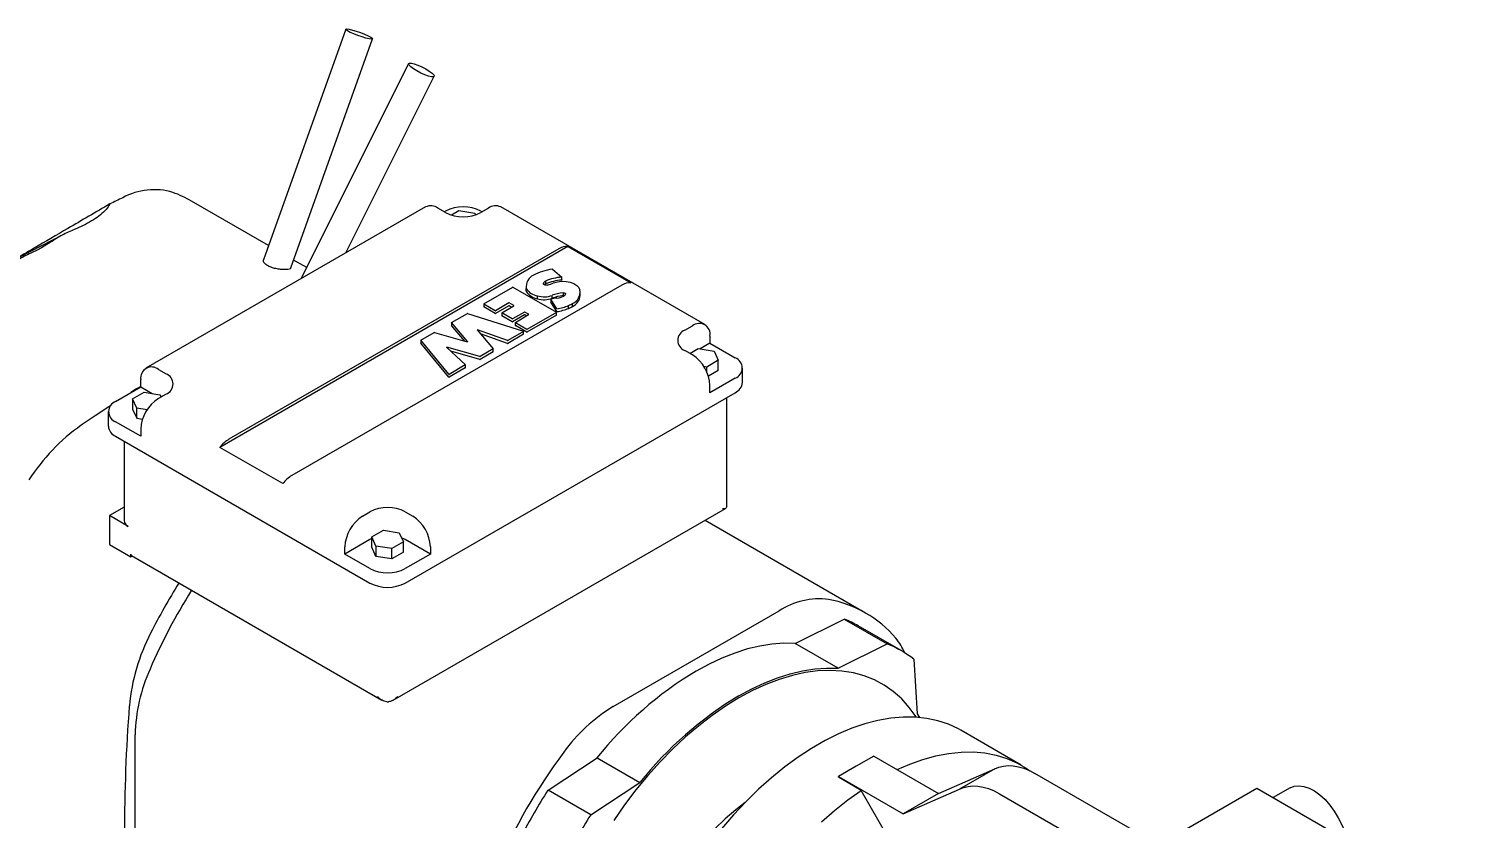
# Model space of a CAD drawing. Header units: millimetres. Extents: x 0 to 11880, y 0 to 8400.
# Drawn here: x 6365.5 to 6772.6, y 1679.7 to 1901.6 of the extents above; entities that cross this region are included whole.
import ezdxf

# ---------------------------------------------------------------- set-up
doc = ezdxf.new("R2010")
doc.units = ezdxf.units.MM
doc.header["$LTSCALE"] = 20

msp = doc.modelspace()

# ---------------------------------------------------------------- linework, layer by layer
at = {"color": 7, "linetype": 'Continuous', "lineweight": 25}
for p, q in [((6454.42, 1901.56), (6431.3, 1836.77)), ((6438.98, 1834.5), (6461.95, 1898.87)), ((6472.07, 1891.92), (6441.91, 1831.51)), ((6454.47, 1838.76), (6479.23, 1888.34)), ((6432.73, 1840.8), (6411.12, 1853.28)), ((6476.82, 1851.66), (6398.33, 1806.35)), ((6482.44, 1850.09), (6480.32, 1851.32)), ((6482.09, 1850.3), (6482.44, 1850.5)), ((6484.07, 1849.39), (6486.2, 1850.63)), ((6486.2, 1850.63), (6490.66, 1849.94)), ((6490.66, 1849.94), (6490.89, 1849.45)), ((6494.46, 1851.32), (6492.34, 1850.09)), ((6492.34, 1850.5), (6492.7, 1850.3)), ((6555.24, 1818.6), (6497.96, 1851.66)), ((6381.33, 1846.75), (6378.29, 1845.35)), ((6375.17, 1843.92), (6350.75, 1831.33)), ((6371.68, 1841.81), (6369.03, 1840.15)), ((6516.81, 1840.54), (6419.08, 1784.12)), ((6516.81, 1840.54), (6534.49, 1830.34)), ((6514.26, 1839.89), (6421.63, 1786.41)), ((6443.46, 1834.61), (6439.78, 1836.73)), ((6512.44, 1834.2), (6515.06, 1831.97)), ((6531.94, 1829.68), (6439.31, 1776.21)), ((6493.18, 1824.42), (6501.29, 1829.13)), ((6501.36, 1829.13), (6513.58, 1822.07)), ((6505.04, 1829.4), (6505.04, 1828.58)), ((6505.11, 1827.95), (6505.11, 1828.76)), ((6509.94, 1830.25), (6509.94, 1829.98)), ((6510.55, 1830.83), (6510.55, 1830.01)), ((6515.07, 1831.14), (6515.07, 1831.95)), ((6493.17, 1824.4), (6493.17, 1823.59)), ((6496.37, 1822.49), (6493.18, 1824.38)), ((6500.21, 1824.67), (6496.44, 1822.49)), ((6500.21, 1823.86), (6496.44, 1821.68)), ((6498.22, 1821.95), (6501.58, 1823.89)), ((6501.58, 1823.93), (6500.29, 1824.67)), ((6500.91, 1823.5), (6500.29, 1823.86)), ((6508.25, 1825.87), (6508.25, 1826.69)), ((6511.98, 1825.75), (6511.98, 1824.93)), ((6513.65, 1823.07), (6511.98, 1825.74)), ((6513.65, 1822.25), (6511.98, 1824.92)), ((6512.4, 1826), (6512.4, 1826.82)), ((6515.42, 1827.55), (6515.42, 1826.73)), ((6517, 1823.17), (6517, 1823.98)), ((6518.13, 1823.72), (6518.13, 1824.53)), ((6520.25, 1826.75), (6520.25, 1827.57)), ((6484.13, 1819.2), (6488.56, 1821.75)), ((6488.62, 1821.76), (6504.32, 1816.74)), ((6496.37, 1821.68), (6493.18, 1823.57)), ((6498.2, 1821.92), (6498.2, 1821.11)), ((6501.19, 1820.19), (6498.22, 1821.9)), ((6501.19, 1819.37), (6498.22, 1821.09)), ((6504.62, 1822.13), (6501.26, 1820.19)), ((6504.62, 1821.31), (6501.26, 1819.37)), ((6502.04, 1819.18), (6505.77, 1821.47)), ((6505.77, 1821.51), (6504.69, 1822.13)), ((6505.11, 1821.07), (6504.69, 1821.31)), ((6513.58, 1822.03), (6505.3, 1817.25)), ((6513.58, 1821.22), (6505.3, 1816.43)), ((6513.6, 1821.24), (6513.6, 1822.05)), ((6475.5, 1814.24), (6479.24, 1816.38)), ((6479.3, 1816.38), (6488.55, 1813.79)), ((6484.12, 1819.18), (6484.12, 1818.36)), ((6488.62, 1813.82), (6484.12, 1819.17)), ((6487.78, 1814), (6484.12, 1818.35)), ((6491.31, 1817.11), (6495.79, 1811.79)), ((6499.86, 1814.14), (6491.38, 1817.15)), ((6499.86, 1813.33), (6492.21, 1816.04)), ((6504.34, 1816.69), (6499.92, 1814.15)), ((6504.34, 1815.88), (6499.92, 1813.33)), ((6502.02, 1819.16), (6502.02, 1818.34)), ((6505.23, 1817.25), (6502.04, 1819.14)), ((6505.23, 1816.43), (6502.04, 1818.32)), ((6504.35, 1815.9), (6504.35, 1816.71)), ((6549.62, 1817.03), (6551.74, 1818.25)), ((6475.48, 1814.22), (6475.48, 1813.41)), ((6483.36, 1804.64), (6475.49, 1814.21)), ((6483.36, 1803.82), (6475.49, 1813.39)), ((6482.79, 1812.19), (6488, 1807.29)), ((6492.08, 1809.65), (6482.85, 1812.23)), ((6495.78, 1811.75), (6492.14, 1809.65)), ((6495.79, 1810.96), (6495.79, 1811.77)), ((6551.03, 1810.5), (6553.37, 1811.85)), ((6553.37, 1811.85), (6557.83, 1811.16)), ((6556.69, 1813.35), (6553.93, 1811.76)), ((6556.69, 1815.39), (6556.69, 1813.35)), ((6556.69, 1813.35), (6563.76, 1809.27)), ((6492.08, 1808.83), (6483.94, 1811.11)), ((6495.78, 1810.94), (6492.14, 1808.83)), ((6551.74, 1810.09), (6549.62, 1811.31)), ((6559.03, 1808.58), (6555.76, 1806.69)), ((6557.83, 1811.16), (6559.03, 1808.58)), ((6559.03, 1805.72), (6559.03, 1808.58)), ((6401.83, 1806.01), (6403.96, 1804.78)), ((6487.99, 1807.26), (6483.44, 1804.63)), ((6487.99, 1806.44), (6483.44, 1803.81)), ((6488.01, 1806.46), (6488.01, 1807.28)), ((6555.76, 1806.69), (6554.98, 1806.82)), ((6555.76, 1805.38), (6555.76, 1806.69)), ((6559.03, 1805.72), (6556.25, 1804.12)), ((6563.76, 1803.56), (6556.69, 1799.47)), ((6565.81, 1802.33), (6565.81, 1806.41)), ((6389.81, 1797.02), (6396.88, 1801.11)), ((6394.54, 1797.71), (6397.81, 1799.6)), ((6396.88, 1801.11), (6396.88, 1803.15)), ((6396.88, 1801.11), (6400.11, 1799.24)), ((6397.81, 1799.6), (6402.27, 1798.91)), ((6471.13, 1746), (6563.76, 1799.47)), ((6556.69, 1799.47), (6556.69, 1801.51)), ((6395.74, 1795.14), (6394.54, 1797.71)), ((6394.54, 1797.71), (6394.54, 1794.86)), ((6403.96, 1799.07), (6401.83, 1797.84)), ((6402.27, 1798.91), (6402.57, 1798.27)), ((6561.4, 1767.63), (6561.4, 1798.11)), ((6387.76, 1794.17), (6387.76, 1790.08)), ((6396.88, 1787.23), (6389.81, 1791.31)), ((6394.54, 1794.86), (6395.74, 1792.28)), ((6395.74, 1792.28), (6395.74, 1795.14)), ((6398.66, 1794.69), (6395.74, 1795.14)), ((6395.74, 1792.28), (6397.37, 1792.03)), ((6389.81, 1787.23), (6461.23, 1746)), ((6396.88, 1789.27), (6396.88, 1787.23)), ((6392.18, 1785.86), (6392.18, 1763.55)), ((6436.76, 1773.92), (6419.08, 1784.12)), ((6392.18, 1767.36), (6388.05, 1764.97)), ((6467.74, 1713.08), (6561.06, 1766.95)), ((6388.05, 1764.97), (6388.05, 1756.81)), ((6393.35, 1761.91), (6388.05, 1764.97)), ((6459.11, 1764.78), (6461.23, 1766)), ((6471.13, 1766), (6473.25, 1764.78)), ((6600.39, 1737.58), (6555.29, 1763.62)), ((6461.72, 1758.94), (6464.99, 1760.82)), ((6462.91, 1756.36), (6461.72, 1758.94)), ((6461.72, 1756.08), (6461.72, 1758.94)), ((6464.99, 1760.82), (6469.45, 1760.13)), ((6469.45, 1760.13), (6470.64, 1757.55)), ((6471.13, 1758.24), (6470.09, 1758.74)), ((6388.05, 1756.81), (6394.06, 1753.34)), ((6461.23, 1758.24), (6454.16, 1754.16)), ((6454.16, 1754.16), (6454.16, 1756.2)), ((6461.72, 1758.5), (6461.23, 1758.24)), ((6462.91, 1753.5), (6461.72, 1756.08)), ((6462.91, 1756.36), (6462.91, 1753.5)), ((6467.38, 1755.67), (6462.91, 1756.36)), ((6470.64, 1757.55), (6467.38, 1755.67)), ((6467.38, 1752.81), (6467.38, 1755.67)), ((6470.64, 1754.7), (6467.38, 1752.81)), ((6470.64, 1754.7), (6470.64, 1757.55)), ((6478.2, 1754.16), (6471.13, 1758.24)), ((6478.2, 1756.2), (6478.2, 1754.16)), ((6394.06, 1753.34), (6394.06, 1754.16)), ((6394.06, 1753.34), (6394.47, 1753.58)), ((6394.26, 1753.7), (6464.6, 1713.09)), ((6461.23, 1750.08), (6454.16, 1754.16)), ((6467.38, 1752.81), (6462.91, 1753.5)), ((6478.2, 1754.16), (6471.13, 1750.08)), ((6529.5, 1711.31), (6576.1, 1738.22)), ((6580.64, 1729.03), (6594.4, 1735.86)), ((6594.4, 1735.86), (6606.42, 1728.92)), ((6610.32, 1727.03), (6598.3, 1733.96)), ((6592.66, 1722.09), (6580.64, 1729.03)), ((6592.66, 1722.09), (6606.42, 1728.92)), ((6613.92, 1724.59), (6614.88, 1709.25)), ((6614.88, 1709.25), (6615.53, 1708.24)), ((6395.29, 1649.58), (6395.29, 1703.39)), ((6644.06, 1694.84), (6627.09, 1704.64)), ((6511.21, 1687.84), (6524.97, 1696.89)), ((6524.97, 1696.89), (6536.99, 1689.95)), ((6597.7, 1694.56), (6592.75, 1691.7)), ((6602.65, 1697.41), (6597.7, 1694.56)), ((6602.65, 1697.41), (6620.82, 1686.92)), ((6620.82, 1686.92), (6636.63, 1693.78)), ((6636.63, 1693.78), (6626.73, 1688.06)), ((6523.23, 1680.9), (6536.99, 1689.95)), ((6592.75, 1691.45), (6592.75, 1691.7)), ((6592.75, 1691.7), (6610.93, 1681.21)), ((6599.12, 1687.77), (6592.75, 1691.45)), ((6772.6, 1620.54), (6647.91, 1692.52)), ((6523.23, 1680.9), (6511.21, 1687.84)), ((6612.27, 1664.92), (6599.12, 1687.77)), ((6610.93, 1681.21), (6626.73, 1688.06)), ((6620.82, 1686.92), (6610.93, 1681.21)), ((6638.01, 1686.8), (6762.7, 1614.82)), ((6682.7, 1672.44), (6710.27, 1688.35)), ((6710.27, 1688.35), (6763.17, 1657.82)), ((6719.54, 1688.47), (6714.81, 1685.74)), ((6733.05, 1680.03), (6736.6, 1673.16))]:
    msp.add_line(p, q, dxfattribs=at)
at = {"color": 7, "linetype": 'Continuous', "lineweight": 25, "flags": 128}
for points in [[(6461, 1898.87), (6460.09, 1899.09), (6458.99, 1899.41), (6457.81, 1899.81), (6456.67, 1900.26), (6455.68, 1900.69), (6454.93, 1901.08), (6454.5, 1901.39), (6454.43, 1901.58), (6454.73, 1901.64), (6455.37, 1901.56)], [(6455.37, 1901.56), (6456.28, 1901.34), (6457.38, 1901.02), (6458.56, 1900.61), (6459.7, 1900.17), (6460.69, 1899.73), (6461.44, 1899.34), (6461.87, 1899.04), (6461.94, 1898.85), (6461.64, 1898.79), (6461, 1898.87)], [(6478.47, 1888.22), (6477.64, 1888.41), (6476.62, 1888.77), (6475.5, 1889.27), (6474.4, 1889.85), (6473.42, 1890.45), (6472.65, 1891.03), (6472.19, 1891.51), (6472.06, 1891.87), (6472.28, 1892.05), (6472.84, 1892.04)], [(6472.84, 1892.04), (6473.67, 1891.85), (6474.69, 1891.48), (6475.81, 1890.99), (6476.91, 1890.41), (6477.89, 1889.8), (6478.65, 1889.23), (6479.12, 1888.74), (6479.25, 1888.39), (6479.02, 1888.21), (6478.47, 1888.22)], [(6505.11, 1827.95), (6505.04, 1828.45), (6505.04, 1828.58)], [(6511.1, 1829.71), (6510.88, 1829.66), (6510.64, 1829.65), (6510.41, 1829.68), (6510.2, 1829.75), (6510.04, 1829.85), (6509.94, 1829.98), (6509.9, 1830.11), (6509.94, 1830.25)], [(6512.76, 1830.29), (6513.84, 1830.62), (6515.04, 1830.78), (6516.27, 1830.75), (6517.44, 1830.53), (6518.47, 1830.16), (6519.3, 1829.63), (6519.87, 1829.01), (6520.14, 1828.32)], [(6515.06, 1831.97), (6515.07, 1831.96), (6515.07, 1831.96), (6515.07, 1831.95), (6515.07, 1831.94), (6515.06, 1831.94), (6515.05, 1831.93), (6515.04, 1831.93), (6515.03, 1831.93)], [(6515.07, 1831.14), (6515.07, 1831.13), (6515.07, 1831.13), (6515.06, 1831.12), (6515.05, 1831.12), (6515.04, 1831.11), (6515.03, 1831.11)], [(6511.98, 1825.74), (6511.98, 1825.75), (6511.98, 1825.75), (6511.98, 1825.76), (6511.98, 1825.76), (6511.99, 1825.77), (6511.99, 1825.77), (6512, 1825.78), (6512.01, 1825.78)], [(6511.98, 1824.92), (6511.98, 1824.93), (6511.98, 1824.93)], [(6515.42, 1827.55), (6515.59, 1827.54), (6515.75, 1827.51), (6515.89, 1827.46), (6516.01, 1827.39), (6516.08, 1827.3), (6516.12, 1827.2), (6516.11, 1827.11), (6516.05, 1827.01)], [(6515.72, 1826.7), (6515.59, 1826.73), (6515.42, 1826.73)], [(6484.12, 1819.17), (6484.12, 1819.17), (6484.12, 1819.17), (6484.12, 1819.18), (6484.12, 1819.18), (6484.12, 1819.19), (6484.12, 1819.19), (6484.13, 1819.19), (6484.13, 1819.2)], [(6491.31, 1817.11), (6491.3, 1817.12), (6491.3, 1817.13), (6491.31, 1817.14), (6491.32, 1817.15), (6491.33, 1817.15), (6491.35, 1817.16), (6491.36, 1817.15), (6491.38, 1817.15)], [(6504.32, 1816.74), (6504.33, 1816.74), (6504.34, 1816.73), (6504.35, 1816.72), (6504.35, 1816.72), (6504.35, 1816.71), (6504.35, 1816.7), (6504.34, 1816.7), (6504.34, 1816.69)], [(6475.49, 1814.21), (6475.49, 1814.21), (6475.48, 1814.22), (6475.48, 1814.22), (6475.49, 1814.23), (6475.49, 1814.23), (6475.49, 1814.24), (6475.49, 1814.24), (6475.5, 1814.24)], [(6482.79, 1812.19), (6482.78, 1812.2), (6482.78, 1812.21), (6482.78, 1812.22), (6482.79, 1812.23), (6482.81, 1812.23), (6482.82, 1812.24), (6482.84, 1812.24), (6482.85, 1812.23)], [(6488.62, 1813.82), (6488.62, 1813.82), (6488.62, 1813.81), (6488.62, 1813.8), (6488.61, 1813.79), (6488.59, 1813.79), (6488.58, 1813.78), (6488.56, 1813.78), (6488.55, 1813.79)], [(6495.79, 1811.79), (6495.79, 1811.78), (6495.79, 1811.78), (6495.79, 1811.77), (6495.79, 1811.77), (6495.79, 1811.77), (6495.79, 1811.76), (6495.79, 1811.76), (6495.78, 1811.75)], [(6488, 1807.29), (6488, 1807.29), (6488.01, 1807.29), (6488.01, 1807.28), (6488.01, 1807.28), (6488, 1807.27), (6488, 1807.27), (6488, 1807.26), (6487.99, 1807.26)], [(6396.88, 1801.25), (6395.71, 1800.52), (6394.11, 1799.51)], [(6388.37, 1795.81), (6387.93, 1795.52), (6384.04, 1792.96), (6380.15, 1790.34)], [(6580.64, 1729.03), (6577.41, 1729.08), (6574.08, 1728.84), (6570.66, 1728.31), (6567.18, 1727.48), (6563.64, 1726.35), (6560.05, 1724.95), (6556.43, 1723.26), (6552.8, 1721.29)], [(6564.82, 1714.35), (6568.45, 1716.32), (6572.07, 1718.01), (6575.66, 1719.41), (6579.2, 1720.54), (6582.68, 1721.37), (6586.1, 1721.9), (6589.43, 1722.14), (6592.66, 1722.09)], [(6614.66, 1708.31), (6614.58, 1708.43), (6612.65, 1711.09), (6610.51, 1713.46), (6608.16, 1715.54), (6605.61, 1717.32), (6602.89, 1718.79), (6599.99, 1719.94), (6596.94, 1720.78), (6593.74, 1721.29), (6590.41, 1721.47), (6586.97, 1721.33), (6583.44, 1720.86), (6579.81, 1720.07), (6576.12, 1718.95), (6572.39, 1717.52), (6568.61, 1715.78), (6564.82, 1713.74)], [(6564.82, 1713.74), (6561.03, 1711.41), (6557.26, 1708.79), (6553.52, 1705.9), (6549.83, 1702.76), (6546.21, 1699.37), (6542.67, 1695.75), (6539.23, 1691.92), (6535.9, 1687.9), (6532.71, 1683.7), (6529.65, 1679.34)], [(6627.09, 1704.64), (6626.42, 1705.01), (6623.62, 1706.32), (6620.65, 1707.32), (6617.53, 1707.99), (6614.28, 1708.34), (6610.91, 1708.36), (6607.43, 1708.05), (6603.86, 1707.42), (6600.21, 1706.47), (6596.5, 1705.2), (6592.76, 1703.62), (6588.99, 1701.73), (6585.21, 1699.55), (6581.43, 1697.08), (6577.69, 1694.34), (6573.98, 1691.33), (6570.34, 1688.07), (6566.76, 1684.58), (6563.28, 1680.86), (6559.91, 1676.95)], [(6609.25, 1693.6), (6612.76, 1695.13), (6616.47, 1696.45), (6620.12, 1697.46), (6623.7, 1698.16), (6627.19, 1698.53), (6630.58, 1698.57), (6633.86, 1698.29), (6637, 1697.68), (6639.99, 1696.76), (6642.82, 1695.52), (6645.48, 1693.96), (6646.47, 1693.27)], [(6636.63, 1693.78), (6637.8, 1694.29), (6639.06, 1694.61), (6640.41, 1694.73), (6641.83, 1694.67), (6643.3, 1694.41), (6644.81, 1693.96), (6646.35, 1693.33), (6647.91, 1692.52)], [(6588.01, 1678.93), (6591.66, 1682.13), (6595.37, 1685.09), (6599.12, 1687.77)], [(6626.73, 1688.06), (6627.9, 1688.57), (6629.16, 1688.89), (6630.51, 1689.02), (6631.93, 1688.95), (6633.4, 1688.7), (6634.91, 1688.25), (6636.45, 1687.62), (6638.01, 1686.8)], [(6719.54, 1688.47), (6720.69, 1688.93), (6722, 1689.08), (6723.41, 1688.9), (6724.9, 1688.4), (6726.41, 1687.6), (6727.92, 1686.52), (6729.38, 1685.18), (6730.74, 1683.62), (6731.98, 1681.89), (6733.05, 1680.03)], [(6566.52, 1684.32), (6563.95, 1682.33), (6560.98, 1679.77), (6558.09, 1676.96), (6555.28, 1673.94), (6552.58, 1670.72), (6550.01, 1667.33), (6547.58, 1663.78), (6545.31, 1660.11), (6543.22, 1656.33), (6541.31, 1652.47), (6539.61, 1648.55), (6538.11, 1644.61), (6536.84, 1640.66), (6535.8, 1636.74), (6535, 1632.87), (6534.44, 1629.08), (6534.4, 1628.69)]]:
    msp.add_lwpolyline(points, dxfattribs=at)
at = {"color": 7, "linetype": 'Continuous', "lineweight": 25}
for centre, radius, start, end in [((6400.64, 1838.19), 18.31, 73.3178, 118.8151), ((6569, 1481.33), 412.85, 115.4142, 115.9725), ((6394.19, 1823.93), 33.88, 60.0215, 69.791), ((6478.27, 1848.45), 3.52, 54.3824, 114.3071), ((6487.39, 1840.95), 10.76, 62.6097, 117.3903), ((6487.39, 1859.64), 10.76, 242.6097, 297.3903), ((6496.52, 1848.45), 3.52, 65.6929, 125.6176), ((6516.54, 1836.32), 4.23, 86.3007, 122.527), ((6508.65, 1829.27), 3.57, 115.4906, 188.1768), ((6516.76, 1811.89), 22.75, 101.0989, 115.1094), ((6512.4, 1834.14), 0.0722, 55.0642, 103.3798), ((6501.32, 1829.06), 0.0768, 62.6016, 117.4934), ((6508.79, 1830.91), 4.25, 210.2864, 262.7982), ((6508.79, 1830.09), 4.25, 210.2864, 262.7982), ((6510.84, 1829.92), 0.956, 107.5933, 159.6936), ((6511.04, 1828.76), 1.34, 111.714, 131.1445), ((6516.11, 1817.82), 14.15, 94.4065, 113.1649), ((6516.11, 1817), 14.15, 94.4065, 113.1649), ((6508.86, 1838.8), 9.36, 283.8672, 294.6439), ((6516.8, 1827.67), 3.4, 292.967, 11.0295), ((6534.22, 1826.11), 4.23, 86.3007, 122.527), ((6493.19, 1824.4), 0.0217, 110.8558, 248.1642), ((6500.25, 1824.6), 0.0769, 62.6097, 117.3903), ((6500.25, 1823.79), 0.0769, 62.6097, 117.3903), ((6501.57, 1823.91), 0.0218, 290.8061, 69.2202), ((6510.14, 1832.71), 6.31, 252.6038, 290.9175), ((6510.14, 1831.9), 6.31, 252.6038, 290.9175), ((6515.68, 1807.47), 18.67, 96.1795, 101.3193), ((6516.96, 1814.64), 13.01, 96.783, 110.5322), ((6516.96, 1813.82), 13.01, 96.783, 110.5322), ((6513.62, 1829.53), 3.5, 270.6651, 313.9262), ((6511.19, 1838.24), 15.4, 279.4129, 292.1864), ((6511.82, 1836.05), 13.13, 293.2604, 298.724), ((6516.46, 1827.15), 3.81, 295.9399, 354.0136), ((6488.59, 1821.68), 0.0784, 72.2287, 117.0648), ((6493.19, 1823.59), 0.0249, 185.461, 244.8775), ((6496.41, 1822.56), 0.0767, 242.1514, 297.4271), ((6496.41, 1821.75), 0.0767, 242.1514, 297.4271), ((6498.23, 1821.92), 0.0218, 110.8061, 249.2202), ((6498.23, 1821.11), 0.0251, 185.7069, 245.6234), ((6501.22, 1820.26), 0.0769, 242.6104, 297.3808), ((6504.66, 1822.06), 0.0769, 62.6104, 117.3808), ((6504.66, 1821.24), 0.0769, 62.6104, 117.3808), ((6505.76, 1821.49), 0.0217, 293.4108, 69.6144), ((6513.58, 1822.05), 0.0218, 290.7834, 69.2166), ((6513.57, 1821.24), 0.0251, 294.3747, 354.3052), ((6513.69, 1823.11), 0.0629, 223.2101, 284.2088), ((6513.69, 1822.3), 0.0629, 223.2101, 284.2088), ((6511.19, 1837.43), 15.4, 279.4129, 292.1864), ((6511.82, 1835.23), 13.13, 293.2604, 298.724), ((6479.28, 1816.31), 0.0784, 74.0185, 116.8547), ((6484.14, 1818.36), 0.0196, 181.4269, 222.0403), ((6501.22, 1819.44), 0.0769, 242.6104, 297.3808), ((6502.04, 1819.16), 0.0216, 113.228, 248.5326), ((6502.05, 1818.34), 0.0238, 183.984, 246.3545), ((6504.33, 1815.9), 0.0244, 293.4127, 355.2672), ((6505.26, 1817.32), 0.0767, 242.1514, 297.4271), ((6505.26, 1816.5), 0.0767, 242.1514, 297.4271), ((6550.7, 1814.17), 3.06, 110.7834, 249.2166), ((6553.67, 1815.88), 3.06, 350.786, 129.2033), ((6475.5, 1813.41), 0.0194, 181.3196, 221.2941), ((6499.89, 1814.22), 0.0784, 250.7211, 297.0622), ((6499.89, 1813.4), 0.0784, 250.7211, 297.0622), ((6492.1, 1809.72), 0.0782, 253.9928, 297.0908), ((6492.1, 1808.9), 0.0782, 253.9928, 297.0908), ((6495.77, 1810.96), 0.0246, 293.6289, 355.0509), ((6545.94, 1801.03), 10.76, 2.6055, 57.3945), ((6562.68, 1806.41), 3.06, 290.7834, 69.2166), ((6399.9, 1803.64), 3.06, 50.7967, 189.214), ((6402.87, 1801.92), 3.06, 290.7834, 69.2166), ((6483.4, 1804.69), 0.0706, 229.3344, 299.2636), ((6483.4, 1803.87), 0.0706, 229.3344, 299.2636), ((6487.98, 1806.46), 0.0253, 294.5606, 354.1193), ((6562.31, 1802.68), 3.52, 294.3747, 354.3052), ((6390.9, 1794.17), 3.06, 110.7834, 249.2166), ((6407.63, 1788.78), 10.76, 122.6055, 177.3945), ((6412.05, 1745.23), 55.25, 125.2687, 147.4328), ((6391.27, 1790.43), 3.52, 185.6948, 245.6253), ((6426.39, 1778.55), 9.19, 121.1631, 142.6568), ((6444.06, 1768.35), 9.19, 121.1631, 142.6568), ((6466.18, 1756.45), 10.76, 62.6097, 117.3903), ((6560.06, 1767.63), 1.34, 353.7895, 359.9952), ((6394.18, 1763.75), 2.01, 185.6948, 245.6253), ((6464.91, 1755.71), 10.76, 122.6055, 177.3945), ((6467.45, 1755.71), 10.76, 2.6055, 57.3945), ((6394.53, 1754.1), 0.48, 172.7442, 235.9436), ((6466.18, 1759.63), 10.76, 242.6097, 297.3903), ((6549.63, 1656.98), 163.56, 147.8707, 156.6384), ((6557.58, 1652.39), 176.82, 148.0323, 153.2793), ((6466.18, 1755.55), 10.76, 242.6097, 297.3903), ((6587.4, 1720.83), 20.73, 82.8231, 123.0067), ((6584.15, 1709.47), 32.46, 40.3397, 79.6495), ((6583.04, 1707.53), 30.52, 60.0136, 68.1624), ((6448.68, 1706.45), 55.25, 152.5676, 174.7297), ((6597.2, 1720.6), 15.31, 22.2022, 40.1806), ((6595.09, 1700.65), 30.46, 51.8206, 68.1687), ((6442.86, 1702.3), 47.58, 155.7546, 178.6891), ((6606.77, 1631.66), 104.63, 121.0536, 141.4317), ((6618.79, 1624.72), 104.63, 121.0536, 141.4317), ((6863.28, 1675.54), 471, 175.6188, 184.3812), ((6466.18, 1719.58), 6.92, 267.9266, 272.0734), ((6554.22, 1670.67), 47.57, 121.3087, 144.2457), ((6646.87, 1600.85), 163.57, 143.361, 156.639), ((6643.61, 1602.73), 157.4, 147.2689, 152.7311), ((6655.63, 1595.79), 157.4, 147.2689, 152.7311)]:
    msp.add_arc(centre, radius, start, end, dxfattribs=at)
for points, knots in [([(6388.19, 1852.48), (6384.26, 1850.19), (6377.16, 1846.04), (6368.13, 1840.77), (6363.07, 1837.82), (6361.15, 1836.69)], [0, 0, 0, 0, 0.434236, 0.784661, 1, 1, 1, 1]), ([(6388.19, 1852.48), (6387.86, 1851.96), (6387.2, 1850.89), (6385.59, 1849.42), (6383.65, 1848.01), (6382.1, 1847.17), (6381.33, 1846.75)], [0, 0, 0, 0, 0.24188, 0.49001, 0.743371, 1, 1, 1, 1]), ([(6378.29, 1845.35), (6377.1, 1844.83), (6375.31, 1844.05), (6373.17, 1842.82), (6372.18, 1842.14), (6371.68, 1841.81)], [0, 0, 0, 0, 0.496214, 0.747592, 1, 1, 1, 1]), ([(6369.03, 1840.15), (6368.55, 1839.89), (6367.58, 1839.36), (6366.53, 1838.88), (6366, 1838.64)], [0, 0, 0, 0, 0.499071, 1, 1, 1, 1]), ([(6366, 1838.64), (6365.39, 1838.37), (6364.18, 1837.81), (6363.06, 1837.19), (6362.49, 1836.87)], [0, 0, 0, 0, 0.499075, 1, 1, 1, 1]), ([(6432.46, 1835.18), (6432.18, 1835.37), (6431.61, 1835.74), (6431.23, 1836.32), (6431.3, 1836.62), (6431.33, 1836.76)], [0, 0, 0, 0, 0.3492929, 0.6981144, 1, 1, 1, 1]), ([(6437.87, 1834.06), (6437.52, 1834.05), (6436.83, 1834.02), (6435.48, 1834.16), (6434.13, 1834.46), (6433.1, 1834.83), (6432.61, 1835.09), (6432.46, 1835.18)], [0, 0, 0, 0, 0.227282, 0.454629, 0.679567, 0.896895, 1, 1, 1, 1]), ([(6438.93, 1834.52), (6438.91, 1834.44), (6438.85, 1834.25), (6438.39, 1834.12), (6437.99, 1834.07), (6437.87, 1834.06)], [0, 0, 0, 0, 0.316811, 0.812504, 1, 1, 1, 1]), ([(6561.39, 1767.48), (6561.36, 1767.35), (6561.28, 1767.03), (6560.88, 1766.85), (6560.46, 1766.81), (6560.23, 1766.81), (6560.23, 1766.81)], [0, 0, 0, 0, 0.251641, 0.642741, 0.995886, 1, 1, 1, 1]), ([(6465.93, 1712.66), (6465.67, 1712.7), (6465.02, 1712.8), (6464.13, 1713.36), (6463.59, 1713.88), (6463.35, 1714.15), (6463.35, 1714.15)], [0, 0, 0, 0, 0.251641, 0.642741, 0.995886, 1, 1, 1, 1]), ([(6469.01, 1714.15), (6469.01, 1714.15), (6468.66, 1713.75), (6468.02, 1713.19), (6467.08, 1712.74), (6466.61, 1712.68), (6466.43, 1712.66)], [0, 0, 0, 0, 0.004117, 0.535054, 0.825778, 1, 1, 1, 1])]:
    msp.add_open_spline(points, degree=3, knots=knots, dxfattribs=at)

doc.saveas('drawing.dxf')
